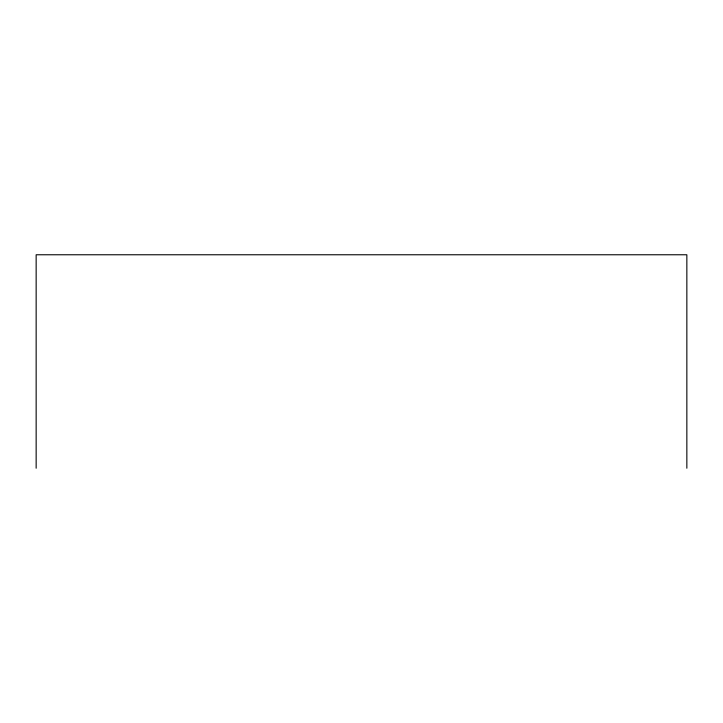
<?xml version="1.0" encoding="UTF-8"?>
<svg xmlns="http://www.w3.org/2000/svg" width="723" height="723" viewBox="0 0 723 723"><rect width="100%" height="100%" fill="white"/><g stroke="black" fill="none" stroke-linecap="round" stroke-linejoin="round"><path stroke-width="1.08" d="M686.85 468.233L686.85 254.767L36.15 254.767L36.15 468.233"/></g></svg>
